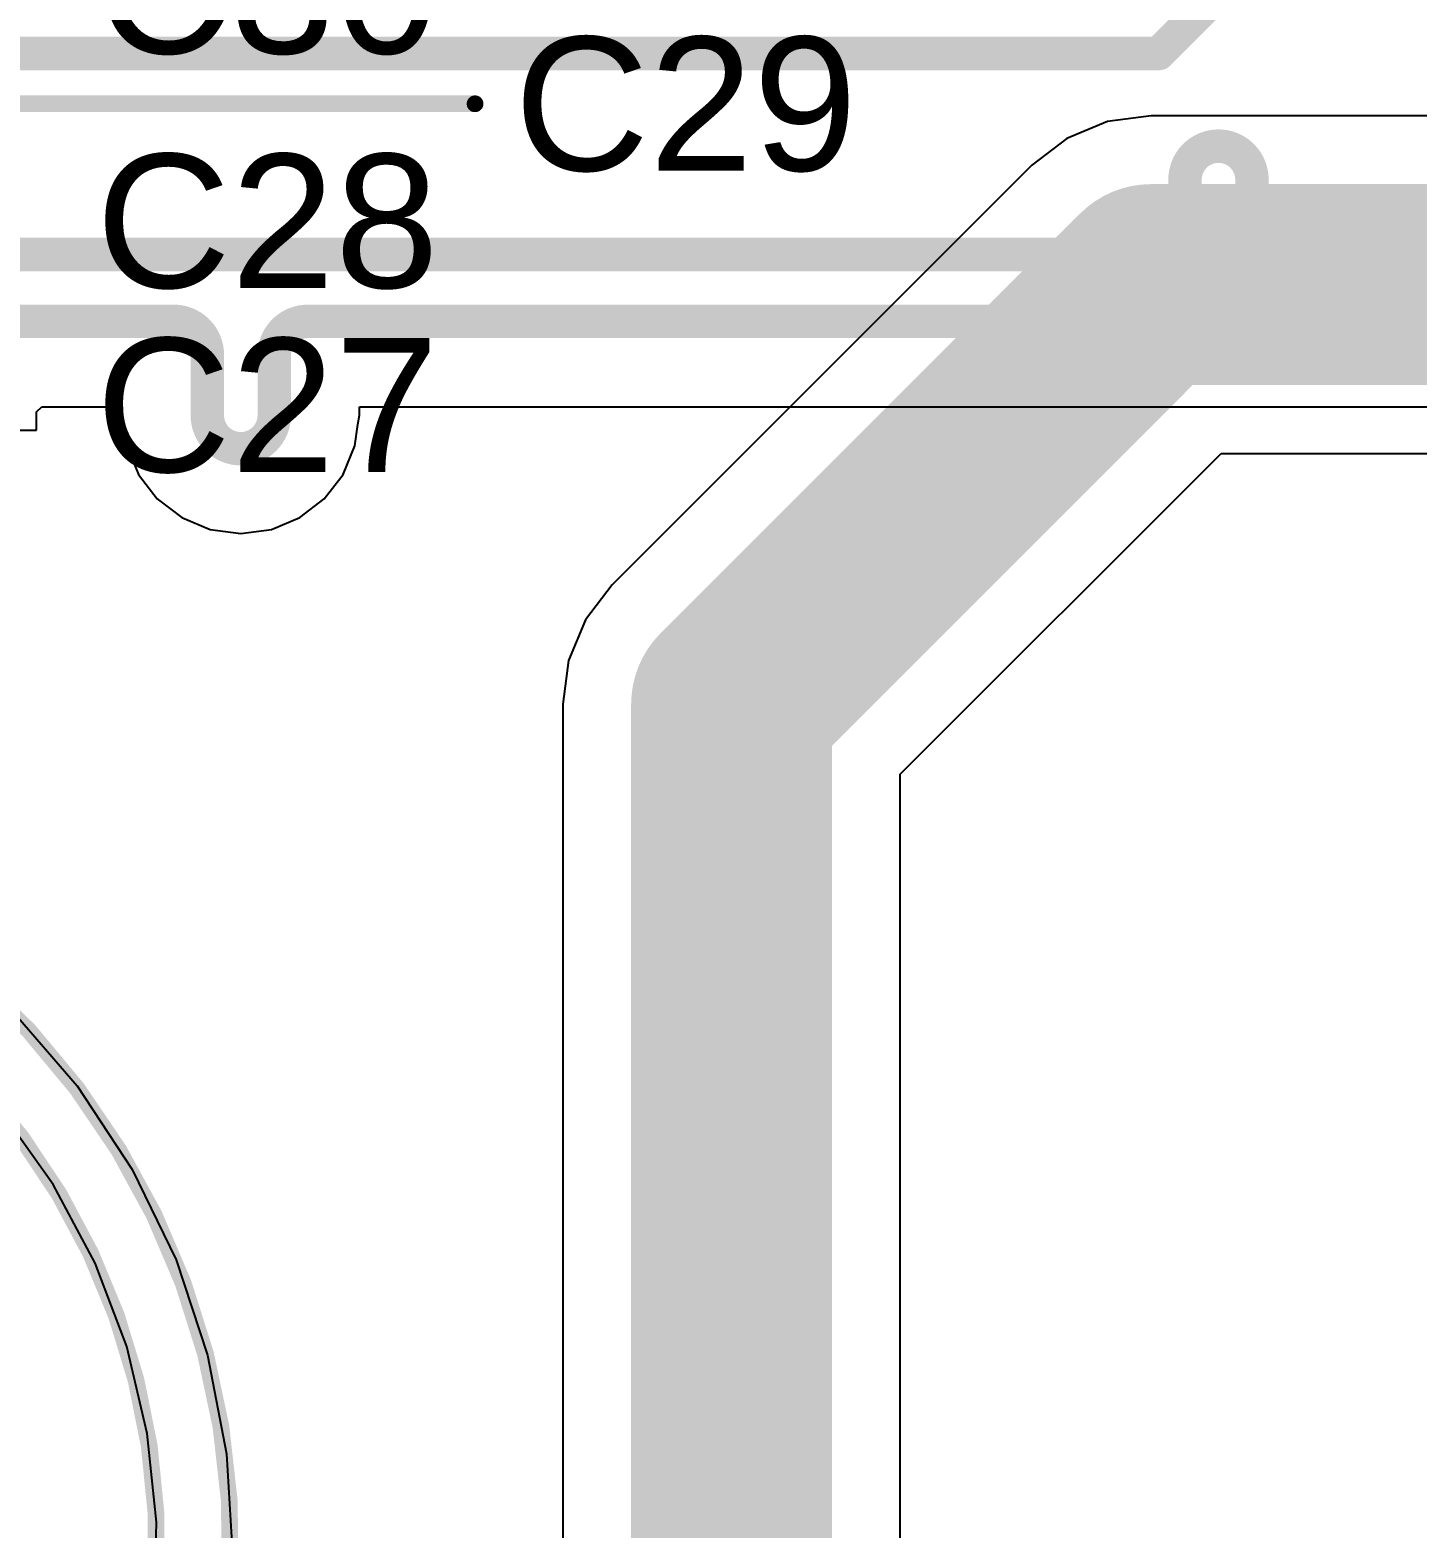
# Model space of a CAD drawing. Header units: millimetres. Extents: x -2.4 to 8.6, y -1 to 5.2.
# Drawn here: x 1.227 to 1.6415, y 0.1046 to 0.5521 of the extents above; entities that cross this region are included whole.
import ezdxf

# ---------------------------------------------------------------- set-up
doc = ezdxf.new("R2010")
doc.units = ezdxf.units.MM
doc.header["$MEASUREMENT"] = 0
for name, color, linetype in [('BottomLayer', 5, 'Continuous'), ('BottomOverlay', 54, 'Continuous'), ('Mechanical2', 216, 'Continuous'), ('TopLayer', 1, 'Continuous'), ('TopOverlay', 2, 'Continuous')]:
    doc.layers.add(name, color=color, linetype=linetype)
doc.styles.add('Arial', font='', dxfattribs={"height": 0.2})
doc.styles.get('Arial').set_extended_font_data('Arial')

msp = doc.modelspace()

# ---------------------------------------------------------------- linework, layer by layer
at = {"layer": 'BottomLayer'}
for p, q in [((1.54895, 0.52471), (1.53678, 0.51967)), ((1.562, 0.52643), (1.54895, 0.52471)), ((1.562, 0.52643), (1.562, 0.52643)), ((1.73137, 0.52643), (1.562, 0.52643)), ((1.53678, 0.51967), (1.52634, 0.51166)), ((1.52634, 0.51166), (1.40097, 0.38629)), ((1.48706, 0.32974), (1.58289, 0.42557)), ((1.58289, 0.42557), (1.72478, 0.42557)), ((1.40097, 0.38629), (1.39296, 0.37585)), ((1.39296, 0.37585), (1.38792, 0.36368)), ((1.38792, 0.36368), (1.3862, 0.35063)), ((1.3862, 0.35063), (1.3862, -0.06094)), ((1.48706, -0.06094), (1.48706, 0.32974))]:
    msp.add_line(p, q, dxfattribs=at)
at = {"layer": 'BottomLayer', "const_width": 0.06}
for points in [[(1.43663, 0.35063), (1.562, 0.476)], [(1.562, 0.476), (1.73137, 0.476)], [(1.43663, -0.06094), (1.43663, 0.35063)]]:
    msp.add_lwpolyline(points, dxfattribs=at)
at = {"layer": 'BottomLayer', "const_width": 0.03}
for points in [[(1.547, 0.476, 1), (1.577, 0.476, 1)], [(1.547, 0.476, 1), (1.577, 0.476, 1)], [(1.42163, 0.35063, 1), (1.45163, 0.35063, 1)], [(1.42163, 0.35063, 1), (1.45163, 0.35063, 1)]]:
    msp.add_lwpolyline(points, format="xyb", close=True, dxfattribs=at)
at = {"layer": 'BottomOverlay'}
for p, q in [((1.22145, 0.25936), (1.24107, 0.23668)), ((1.24107, 0.23668), (1.25756, 0.21164)), ((1.23395, 0.20721), (1.21848, 0.22892)), ((1.25756, 0.21164), (1.27064, 0.18465)), ((1.2465, 0.18369), (1.23395, 0.20721)), ((1.25592, 0.15875), (1.2465, 0.18369)), ((1.27064, 0.18465), (1.28008, 0.15619)), ((1.26204, 0.1328), (1.25592, 0.15875)), ((1.28008, 0.15619), (1.28573, 0.12674)), ((1.26478, 0.10628), (1.26204, 0.1328)), ((1.28573, 0.12674), (1.28749, 0.09681)), ((1.26409, 0.07963), (1.26478, 0.10628))]:
    msp.add_line(p, q, dxfattribs=at)
at = {"layer": 'BottomOverlay', "const_width": 0.005}
for points in [[(0.83, 0.115, -3.727291), (0.92991, -0.09112)], [(0.85198, 0.11293, -3.472919), (0.95548, -0.08107)]]:
    msp.add_lwpolyline(points, format="xyb", dxfattribs=at)
at = {"layer": 'Mechanical2', "const_width": 0.01}
msp.add_lwpolyline([(1.33424, 2.13536, -6.230382), (0.47179, 2.13624)], format="xyb", dxfattribs=at)
at = {"layer": 'TopLayer'}
for p, q in [((1.229, 0.43795), (1.23056, 0.43951)), ((1.23056, 0.43951), (1.25451, 0.43951)), ((1.25451, 0.43951), (1.25451, 0.43695)), ((1.32549, 0.43695), (1.32549, 0.43951)), ((1.32549, 0.43951), (1.65346, 0.43951)), ((1.229, 0.4325), (1.229, 0.43795)), ((1.25451, 0.43695), (1.25507, 0.43416)), ((1.25507, 0.43416), (1.2559, 0.42782)), ((1.3241, 0.42782), (1.32493, 0.43416)), ((1.32493, 0.43416), (1.32549, 0.43695)), ((1.22133, 0.4325), (1.229, 0.4325)), ((1.2559, 0.42782), (1.25943, 0.4193)), ((1.32057, 0.4193), (1.3241, 0.42782)), ((1.25943, 0.4193), (1.26504, 0.41199)), ((1.31496, 0.41199), (1.32057, 0.4193)), ((1.26504, 0.41199), (1.27235, 0.40638)), ((1.30765, 0.40638), (1.31496, 0.41199)), ((1.27235, 0.40638), (1.28086, 0.40286)), ((1.28086, 0.40286), (1.29, 0.40165)), ((1.29, 0.40165), (1.29914, 0.40286)), ((1.29914, 0.40286), (1.30765, 0.40638))]:
    msp.add_line(p, q, dxfattribs=at)
at = {"layer": 'TopLayer', "const_width": 0.01}
for points in [[(1.56428, 0.545), (1.994, 0.97472)], [(1.2165, 0.545), (1.49905, 0.545)], [(1.49905, 0.545), (1.56428, 0.545)], [(1.57214, 0.495), (1.57214, 0.50735)], [(1.59214, 0.495), (1.59214, 0.50735)], [(1.22, 0.485), (1.55714, 0.485)], [(1.55714, 0.485), (1.56214, 0.485)], [(1.60214, 0.485), (1.621, 0.485)], [(1.621, 0.485), (1.6723, 0.485)], [(1.22, 0.465), (1.245, 0.465)], [(1.245, 0.465), (1.27, 0.465)], [(1.31, 0.465), (1.34008, 0.465)], [(1.34008, 0.465), (1.66402, 0.465)], [(1.28, 0.43695), (1.28, 0.455)], [(1.3, 0.43695), (1.3, 0.455)]]:
    msp.add_lwpolyline(points, dxfattribs=at)
at = {"layer": 'TopLayer', "const_width": 0.005}
for points in [[(1.49655, 0.545, 1), (1.50155, 0.545, 1)], [(1.49655, 0.545, 1), (1.50155, 0.545, 1)], [(1.56178, 0.545, 1), (1.56678, 0.545, 1)], [(1.56178, 0.545, 1), (1.56678, 0.545, 1)], [(1.56964, 0.50735, 1), (1.57465, 0.50735, 1)], [(1.56964, 0.50735, 1), (1.57465, 0.50735, 1)], [(1.58964, 0.50735, 1), (1.59465, 0.50735, 1)], [(1.58964, 0.50735, 1), (1.59465, 0.50735, 1)], [(1.56964, 0.495, 1), (1.57465, 0.495, 1)], [(1.56964, 0.495, 1), (1.57465, 0.495, 1)], [(1.58964, 0.495, 1), (1.59465, 0.495, 1)], [(1.58964, 0.495, 1), (1.59465, 0.495, 1)], [(1.55464, 0.485, 1), (1.55964, 0.485, 1)], [(1.55464, 0.485, 1), (1.55964, 0.485, 1)], [(1.55964, 0.485, 1), (1.56465, 0.485, 1)], [(1.55964, 0.485, 1), (1.56465, 0.485, 1)], [(1.59964, 0.485, 1), (1.60465, 0.485, 1)], [(1.59964, 0.485, 1), (1.60465, 0.485, 1)], [(1.6185, 0.485, 1), (1.6235, 0.485, 1)], [(1.6185, 0.485, 1), (1.6235, 0.485, 1)], [(1.2425, 0.465, 1), (1.2475, 0.465, 1)], [(1.2425, 0.465, 1), (1.2475, 0.465, 1)], [(1.2675, 0.465, 1), (1.2725, 0.465, 1)], [(1.2675, 0.465, 1), (1.2725, 0.465, 1)], [(1.3075, 0.465, 1), (1.3125, 0.465, 1)], [(1.3075, 0.465, 1), (1.3125, 0.465, 1)], [(1.33758, 0.465, 1), (1.34258, 0.465, 1)], [(1.33758, 0.465, 1), (1.34258, 0.465, 1)], [(1.2775, 0.455, 1), (1.2825, 0.455, 1)], [(1.2775, 0.455, 1), (1.2825, 0.455, 1)], [(1.2975, 0.455, 1), (1.3025, 0.455, 1)], [(1.2975, 0.455, 1), (1.3025, 0.455, 1)], [(1.2775, 0.43695, 1), (1.2825, 0.43695, 1)], [(1.2775, 0.43695, 1), (1.2825, 0.43695, 1)], [(1.2975, 0.43695, 1), (1.3025, 0.43695, 1)], [(1.2975, 0.43695, 1), (1.3025, 0.43695, 1)]]:
    msp.add_lwpolyline(points, format="xyb", close=True, dxfattribs=at)
at = {"layer": 'TopLayer', "const_width": 0.01}
for points in [[(1.57214, 0.50735, -1), (1.59214, 0.50735)], [(1.57214, 0.495, -0.414214), (1.56214, 0.485)], [(1.60214, 0.485, -0.414214), (1.59214, 0.495)], [(1.27, 0.465, -0.414214), (1.28, 0.455)], [(1.3, 0.455, -0.414214), (1.31, 0.465)], [(1.3, 0.43695, -1), (1.28, 0.43695)]]:
    msp.add_lwpolyline(points, format="xyb", dxfattribs=at)
at = {"layer": 'TopOverlay', "const_width": 0.005}
msp.add_lwpolyline([(1.2225, 0.53), (1.36, 0.53)], dxfattribs=at)
at = {"layer": 'TopOverlay', "const_width": 0.0025}
msp.add_lwpolyline([(1.35875, 0.53, 1), (1.36125, 0.53, 1)], format="xyb", close=True, dxfattribs=at)

# ---------------------------------------------------------------- texts
at = {"layer": 'TopOverlay', "style": 'Arial'}
for s, p in [('C30', (1.24668, 0.54501)), ('C29', (1.37168, 0.51001)), ('C28', (1.24668, 0.47501)), ('C27', (1.24668, 0.42001))]:
    msp.add_text(s, height=0.04, dxfattribs=at).set_placement(p)

doc.saveas('drawing.dxf')
